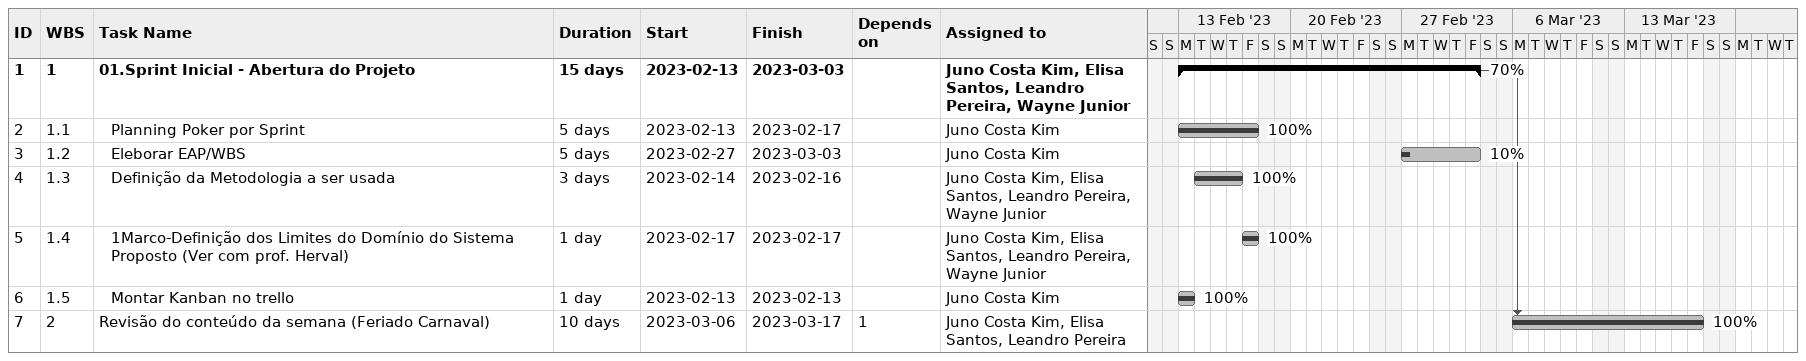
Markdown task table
| ID | WBS | Task | Duration | Start | Finish | Predecessors | Resources | % complete |
|---|---|---|---|---|---|---|---|---|
| 1 | 1 | **01.Sprint Inicial - Abertura do Projeto** | 15d | 2023-02-13 | 2023-03-03 |  | Juno Costa Kim, Elisa Santos, Leandro Pereira, Wayne Junior | 70 |
| 2 | 1.1 | Planning Poker por Sprint | 5d | 2023-02-13 | 2023-02-17 |  | Juno Costa Kim | 100 |
| 3 | 1.2 | Eleborar EAP/WBS | 5d | 2023-02-27 | 2023-03-03 |  | Juno Costa Kim | 10 |
| 4 | 1.3 | Definição da Metodologia a ser usada | 3d | 2023-02-14 | 2023-02-16 |  | Juno Costa Kim, Elisa Santos, Leandro Pereira, Wayne Junior | 100 |
| 5 | 1.4 | 1Marco-Definição dos Limites do Domínio do Sistema Proposto (Ver com prof. Herval) | 1d | 2023-02-17 | 2023-02-17 |  | Juno Costa Kim, Elisa Santos, Leandro Pereira, Wayne Junior | 100 |
| 6 | 1.5 | Montar Kanban no trello | 1d | 2023-02-13 | 2023-02-13 |  | Juno Costa Kim | 100 |
| 7 | 2 | Revisão do conteúdo da semana (Feriado Carnaval) | 10d | 2023-03-06 | 2023-03-17 | 1 | Juno Costa Kim, Elisa Santos, Leandro Pereira | 100 |
